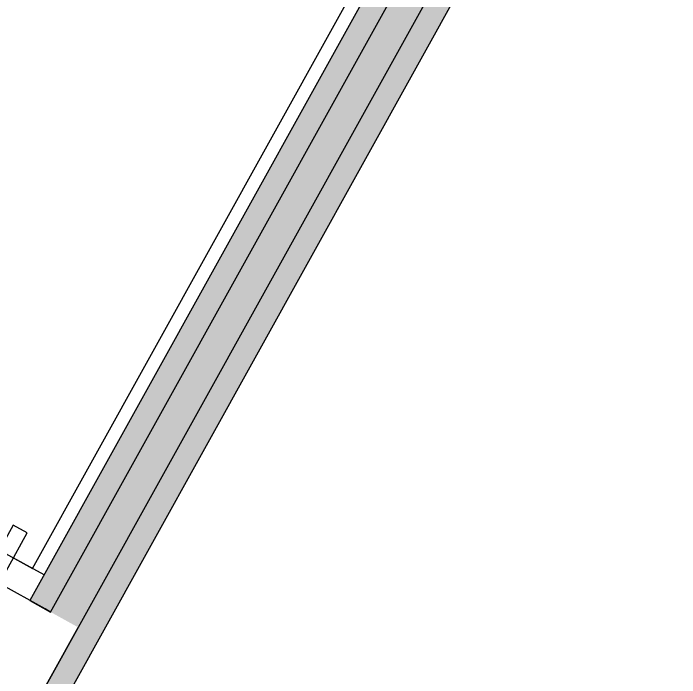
# Model space of a CAD drawing. Header units: metres. Extents: x 2.3 to 42.8, y 0.9 to 31.9.
# Drawn here: x 15.472 to 16.3, y 8.583 to 9.409 of the extents above; entities that cross this region are included whole.
import ezdxf

# ---------------------------------------------------------------- set-up
doc = ezdxf.new("R2010")
doc.units = ezdxf.units.M
doc.layers.add('PARETI_STRUTTURE', color=7, linetype='Continuous')
doc.layers.add('PILASTRI_SETTI', color=8, linetype='Continuous')

msp = doc.modelspace()

# ---------------------------------------------------------------- linework, layer by layer
at = {"layer": 'PARETI_STRUTTURE'}
for points in [[(10.97116, 11.23115), (15.49585, 8.71885), (17.29395, 11.95726), (21.46023, 9.64395)], [(15.51828, 8.66474), (16.13784, 9.78058), (16.17227, 9.76147), (15.5527, 8.64562), (15.00024, 7.65064), (15.02605, 7.63629)], [(16.19737, 9.74584), (16.19809, 9.74714), (16.17227, 9.76147), (15.5527, 8.64562)], [(15.57852, 8.63129), (16.16678, 9.69076)], [(15.51014, 8.71091), (15.47193, 8.73214)], [(15.51139, 8.66856), (15.45425, 8.70028), (14.90178, 7.7053), (14.95893, 7.67357)], [(15.51828, 8.66474), (15.51139, 8.66856)], [(15.00024, 7.65063), (15.55269, 8.64562)], [(15.02605, 7.6363), (15.57851, 8.63128)]]:
    msp.add_lwpolyline(points, dxfattribs=at)
for points in [[(15.51828, 8.66474), (16.13785, 9.78059), (16.11203, 9.79492), (15.49246, 8.67907)], [(15.48913, 8.76311), (15.47192, 8.77267), (15.42413, 8.68661), (15.44135, 8.67706)]]:
    msp.add_lwpolyline(points, close=True, dxfattribs=at)
at = {"layer": 'PILASTRI_SETTI'}
for points in [[(15.51828, 8.66474), (16.13785, 9.78059), (15.49246, 8.67907), (16.11203, 9.79492)], [(15.5527, 8.64562), (16.17227, 9.76147), (15.51828, 8.66474), (16.13784, 9.78058)], [(15.57852, 8.63129), (16.19809, 9.74714), (15.5527, 8.64562), (16.17227, 9.76147)], [(15.02605, 7.63629), (15.57852, 8.63129), (15.00023, 7.65063), (15.5527, 8.64563)]]:
    msp.add_solid(points, dxfattribs=at)

doc.saveas('drawing.dxf')
